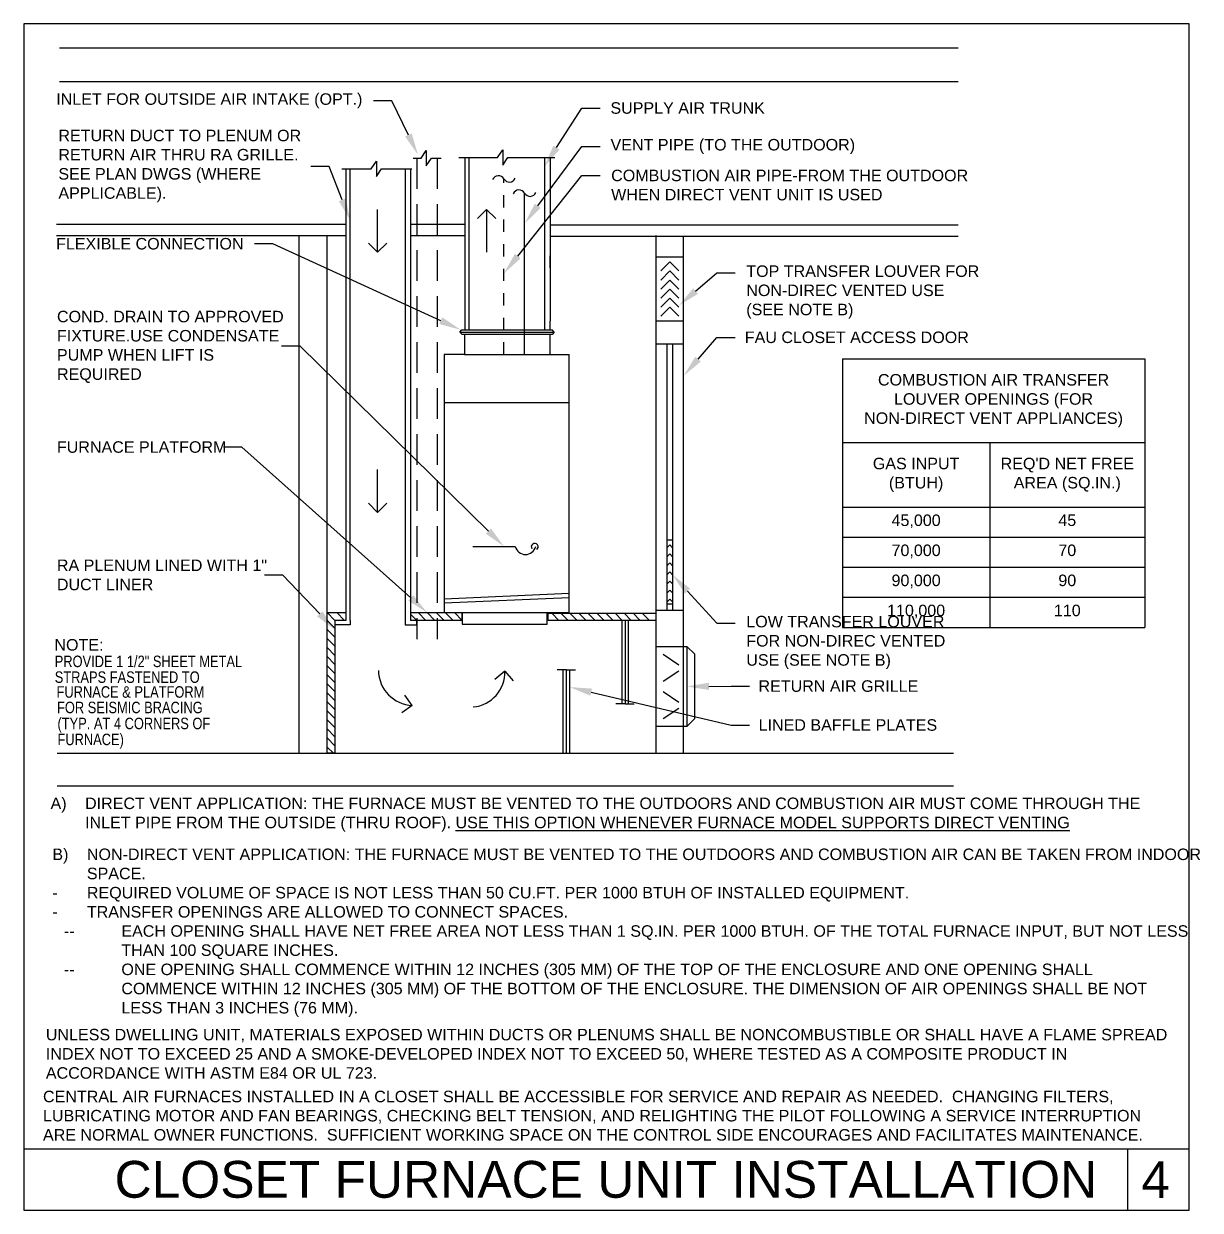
# Model space of a CAD drawing. Header units: inches. Extents: x -22 to 145, y -20 to 61.
# Drawn here: x 24.99 to 34.58, y -20.41 to -10.74 of the extents above; entities that cross this region are included whole.
import ezdxf
from ezdxf import colors
from ezdxf.entities.mleader import LeaderData, LeaderLine
from ezdxf.math import Vec2, Vec3

# ---------------------------------------------------------------- set-up
doc = ezdxf.new("R2010")
doc.units = ezdxf.units.IN
doc.header["$MEASUREMENT"] = 0
doc.linetypes.add('DASH', pattern=[0.25, 0.125, -0.125])
doc.linetypes.add('DASHED2', pattern=[0.375, 0.25, -0.125])
for name, color, linetype in [('GEC_BORDER', 2, 'Continuous'), ('M-DET-MEDIUM', 3, 'Continuous'), ('M-DET-TXT', 2, 'Continuous'), ('M-DET-WIDE', 255, 'Continuous'), ('NORM', 3, 'Continuous')]:
    doc.layers.add(name, color=color, linetype=linetype)
doc.styles.add('ARC-TEXT', font='arial.ttf', dxfattribs={"width": 1.00018, "height": 0.0938})
doc.styles.get("Standard").update_dxf_attribs({"font": 'arial.ttf'})
doc.styles.add('TITLE1', font='arial.ttf')

# ---------------------------------------------------------------- blocks, each defined once
blk = doc.blocks.new('*X1106')
at = {"color": 0}
for p, q in [((747.07, 370.16), (741.41, 375.82)), ((754.14, 370.16), (748.48, 375.82)), ((761.21, 370.16), (755.55, 375.82)), ((768.28, 370.16), (762.63, 375.82)), ((775.36, 370.16), (769.7, 375.82)), ((782.43, 370.16), (776.77, 375.82)), ((789.5, 370.16), (783.84, 375.82)), ((796.57, 370.16), (790.91, 375.82)), ((803.64, 370.16), (797.98, 375.82)), ((810.71, 370.16), (805.05, 375.82)), ((817.78, 370.16), (812.12, 375.82))]:
    blk.add_line(p, q, dxfattribs=at)
blk = doc.blocks.new('*T1134')
at = {"layer": 'M-DET-TXT', "color": 0, "linetype": 'ByBlock', "lineweight": -2, "transparency": 16777216}
for p, q in [((0, 0), (2.4645, 0)), ((0, 0), (0, -2.1887)), ((2.4645, 0), (2.4645, -2.1887)), ((0, -0.6825), (2.4645, -0.6825)), ((1.202, -0.6825), (1.202, -2.1887)), ((0, -1.2087), (2.4645, -1.2087)), ((0, -1.4537), (2.4645, -1.4537)), ((0, -1.6987), (2.4645, -1.6987)), ((0, -1.9437), (2.4645, -1.9437)), ((0, -2.1887), (2.4645, -2.1887))]:
    blk.add_line(p, q, dxfattribs=at)
at = {"layer": 'M-DET-TXT', "color": 0, "transparency": 16777216, "char_height": 0.09375}
for s, insert, width, attachment_point in [('COMBUSTION AIR TRANSFER LOUVER OPENINGS (FOR NON-DIRECT VENT APPLIANCES)', (1.2323, -0.3413), 2.344524, 5), ('GAS INPUT (BTUH)', (0.601, -0.9456), 1.081986, 5), ("REQ'D NET FREE AREA (SQ.IN.)", (1.8333, -0.9456), 1.142538, 5), ('45,000', (0.601, -1.2687), 1.081986, 2), ('45', (1.8333, -1.2687), 1.142538, 2), ('70,000', (0.601, -1.5137), 1.081986, 2), ('70', (1.8333, -1.5137), 1.142538, 2), ('90,000', (0.601, -1.7587), 1.081986, 2), ('90', (1.8333, -1.7587), 1.142538, 2), ('110,000', (0.601, -2.0037), 1.081986, 2), ('110', (1.8333, -2.0037), 1.142538, 2)]:
    blk.add_mtext(s, dxfattribs=dict(at, insert=insert, width=width, attachment_point=attachment_point))

msp = doc.modelspace()

# ---------------------------------------------------------------- linework, layer by layer
at = {"layer": 'GEC_BORDER', "color": 3}
for p, q in [((24.99122, -19.91326), (34.49122, -19.91326)), ((33.99122, -20.41326), (33.99122, -19.91326))]:
    msp.add_line(p, q, dxfattribs=at)
msp.add_lwpolyline([(24.99122, -20.41326), (34.49122, -20.41326), (34.49122, -10.74326), (24.99122, -10.74326)], close=True, dxfattribs=at)
at = {"layer": 'M-DET-MEDIUM', "color": 3, "linetype": 'DASHED2'}
for p, q in [((28.19452, -11.83822), (28.19452, -15.75848)), ((28.36119, -11.83822), (28.36119, -15.75848))]:
    msp.add_line(p, q, dxfattribs=at)
at = {"layer": 'M-DET-MEDIUM', "color": 3}
for p, q in [((27.61728, -11.92487), (27.61728, -15.6059)), ((27.65331, -15.6059), (27.65331, -11.92487)), ((28.09923, -11.92487), (28.09923, -15.6059)), ((28.1441, -11.92487), (28.1441, -15.6059)), ((27.87609, -12.60447), (27.87609, -12.25621)), ((28.76429, -12.25621), (28.69041, -12.3301)), ((28.76429, -12.25621), (28.76429, -12.60447)), ((28.76429, -12.25621), (28.83818, -12.3301)), ((27.23691, -15.54274), (27.23691, -12.46874)), ((27.46483, -15.54274), (27.46483, -12.46874)), ((30.14424, -12.46874), (30.14424, -13.16835)), ((27.87609, -12.60447), (27.80221, -12.53058)), ((27.87609, -12.60447), (27.94998, -12.53058)), ((30.37004, -13.16835), (30.37004, -12.47496)), ((30.37004, -12.64523), (30.14424, -12.64523)), ((30.1836, -12.7583), (30.25714, -12.68476)), ((30.1836, -12.83184), (30.25714, -12.7583)), ((30.25714, -12.68476), (30.33068, -12.7583)), ((30.25714, -12.7583), (30.33068, -12.83184)), ((30.1836, -12.90538), (30.25714, -12.83184)), ((30.25714, -12.83184), (30.33068, -12.90538)), ((30.1836, -12.97892), (30.25714, -12.90538)), ((30.25714, -12.90538), (30.33068, -12.97892)), ((30.1836, -13.05387), (30.25714, -12.98033)), ((30.1836, -13.12741), (30.25714, -13.05387)), ((30.25714, -12.98033), (30.33068, -13.05387)), ((30.25714, -13.05387), (30.33068, -13.12741)), ((30.14424, -13.16835), (30.14424, -16.68906)), ((30.37004, -13.16835), (30.14424, -13.16835)), ((30.37004, -16.68906), (30.37004, -13.16835)), ((30.14424, -13.35223), (30.37004, -13.35223)), ((30.23379, -13.35223), (30.23379, -15.52139)), ((30.27998, -13.35223), (30.27998, -15.52139)), ((27.87609, -14.72535), (27.87609, -14.3771)), ((27.87609, -14.72535), (27.80221, -14.65147)), ((27.87609, -14.72535), (27.94998, -14.65147)), ((30.27998, -14.95093), (30.23379, -14.95093)), ((30.23379, -15.01382), (30.25714, -14.99047)), ((30.23379, -15.08736), (30.25714, -15.064)), ((30.25714, -14.99047), (30.27998, -15.01331)), ((30.25714, -15.064), (30.27998, -15.08685)), ((30.23379, -15.1609), (30.25714, -15.13754)), ((30.25714, -15.13754), (30.27998, -15.16038)), ((30.23379, -15.23444), (30.25714, -15.21108)), ((30.25714, -15.21108), (30.27998, -15.23392)), ((30.23379, -15.30938), (30.25714, -15.28603)), ((30.23379, -15.38292), (30.25714, -15.35957)), ((30.25714, -15.28603), (30.27998, -15.30887)), ((30.25714, -15.35957), (30.27998, -15.38241)), ((30.23379, -15.45646), (30.25714, -15.43311)), ((30.25714, -15.43311), (30.27998, -15.45595)), ((27.46483, -16.68906), (27.46483, -15.54274)), ((27.528, -15.6059), (27.46483, -15.54274)), ((27.46483, -15.54274), (27.61728, -15.54274)), ((27.60679, -15.6059), (27.54363, -15.54274)), ((28.1441, -15.54274), (28.56193, -15.54274)), ((28.19604, -15.6059), (28.1441, -15.55395)), ((28.2697, -15.6059), (28.20654, -15.54274)), ((28.34336, -15.6059), (28.2802, -15.54274)), ((28.41701, -15.6059), (28.35385, -15.54274)), ((28.49067, -15.6059), (28.42751, -15.54274)), ((28.56433, -15.6059), (28.50117, -15.54274)), ((28.56193, -15.54608), (28.55859, -15.54274)), ((28.56193, -15.54274), (28.56193, -15.6059)), ((28.56621, -15.54526), (28.56621, -15.63664)), ((29.25851, -15.63664), (29.25851, -15.54526)), ((29.26517, -15.54695), (30.14424, -15.54695)), ((29.26517, -15.6059), (29.26517, -15.54695)), ((30.14424, -15.52139), (30.37004, -15.52139)), ((30.27998, -15.47406), (30.23379, -15.47406)), ((27.528, -15.6699), (27.46483, -15.60674)), ((27.528, -15.6059), (27.528, -16.68906)), ((27.61728, -15.6059), (27.528, -15.6059)), ((27.65331, -15.64192), (27.528, -15.64192)), ((27.65331, -15.6059), (27.65331, -15.64192)), ((28.09923, -15.6059), (28.09923, -15.64192)), ((28.09923, -15.64192), (28.19452, -15.64192)), ((28.56193, -15.6059), (28.1441, -15.6059)), ((28.19452, -15.64192), (28.19452, -15.6059)), ((30.14424, -15.6059), (29.26517, -15.6059)), ((29.86582, -15.6062), (29.86582, -16.28659)), ((29.89235, -15.6059), (29.89235, -16.28659)), ((29.91889, -15.6062), (29.91889, -16.28659)), ((27.528, -15.74356), (27.46483, -15.68039)), ((27.528, -15.81722), (27.46483, -15.75405)), ((27.528, -15.89087), (27.46483, -15.82771)), ((27.528, -15.96453), (27.46483, -15.90137)), ((27.528, -16.03819), (27.46483, -15.97502)), ((27.528, -16.11185), (27.46483, -16.04868)), ((28.91236, -16.01942), (28.83231, -16.08658)), ((28.91236, -16.01942), (28.97952, -16.09947)), ((29.41474, -16.00837), (29.34044, -16.00837)), ((29.38821, -16.68875), (29.38821, -16.00837)), ((29.41474, -16.00837), (29.48903, -16.00837)), ((29.41474, -16.68906), (29.41474, -16.00837)), ((29.44127, -16.68875), (29.44127, -16.00837)), ((27.528, -16.1855), (27.46483, -16.12234)), ((27.528, -16.25916), (27.46483, -16.19599)), ((28.15855, -16.29925), (28.09764, -16.21434)), ((27.528, -16.33282), (27.46483, -16.26965)), ((28.15855, -16.29925), (28.07364, -16.36015)), ((29.89235, -16.28659), (29.81806, -16.28659)), ((29.89235, -16.28659), (29.96665, -16.28659)), ((27.528, -16.40647), (27.46483, -16.34331)), ((27.528, -16.48013), (27.46483, -16.41696)), ((27.528, -16.55379), (27.46483, -16.49062)), ((27.528, -16.62744), (27.46483, -16.56428)), ((27.51595, -16.68906), (27.46483, -16.63794)), ((27.528, -16.68906), (27.46483, -16.68906))]:
    msp.add_line(p, q, dxfattribs=at)
at = {"layer": 'M-DET-MEDIUM'}
msp.add_line((27.23902, -12.46874), (27.46483, -12.46874), dxfattribs=at)
at = {"layer": 'M-DET-MEDIUM', "color": 3}
for points in [[(28.16547, -11.83822), (28.23122, -11.83822), (28.27289, -11.77572), (28.27289, -11.90072), (28.31455, -11.83822), (28.39389, -11.83822)], [(28.53649, -11.83353), (28.85415, -11.83353), (28.89582, -11.77103), (28.89582, -11.89603), (28.93749, -11.83353), (29.32077, -11.83353)], [(27.58345, -11.92487), (27.82446, -11.92487), (27.86612, -11.86237), (27.86612, -11.98737), (27.90779, -11.92487), (28.15444, -11.92487)]]:
    msp.add_lwpolyline(points, dxfattribs=at)
for centre, radius, start, end in [((28.1719, -16.00994), 0.28962, 180.741814, 267.357835), ((28.62997, -16.03018), 0.28259, 275.194892, 2.182092)]:
    msp.add_arc(centre, radius, start, end, dxfattribs=at)
at = {"layer": 'M-DET-WIDE'}
for p, q in [((25.28355, -10.93907), (32.60771, -10.93907)), ((25.28355, -11.21302), (32.60771, -11.21302)), ((28.58722, -11.83353), (28.58722, -13.2384)), ((28.62324, -13.2384), (28.62324, -11.83353)), ((29.237, -11.83353), (29.237, -13.2384)), ((29.28188, -11.83353), (29.28188, -13.16835)), ((25.25864, -12.37679), (27.61728, -12.37679)), ((28.1441, -12.37679), (28.58722, -12.37679)), ((25.25864, -12.46874), (27.61728, -12.46874)), ((28.1441, -12.46874), (28.58722, -12.46874)), ((29.28188, -12.38301), (32.60771, -12.38301)), ((29.28188, -12.47496), (32.60771, -12.47496)), ((28.54603, -13.25753), (28.56303, -13.2384)), ((28.56303, -13.2384), (29.29821, -13.2384)), ((29.28281, -13.2384), (29.28281, -13.16835)), ((29.31521, -13.25753), (29.29821, -13.2384)), ((28.54603, -13.25753), (29.31521, -13.25753)), ((28.56515, -13.27666), (28.54603, -13.25753)), ((29.29821, -13.27666), (28.56515, -13.27666)), ((28.5843, -13.27666), (28.5843, -13.43964)), ((29.28281, -13.43964), (29.28281, -13.27666)), ((29.31521, -13.25753), (29.29821, -13.27666)), ((28.41959, -13.43964), (28.41959, -15.54209)), ((28.5843, -13.43964), (28.41959, -13.43964)), ((28.5843, -13.43964), (29.43636, -13.43964)), ((29.43689, -13.44933), (29.43689, -13.43969)), ((29.43689, -15.54209), (29.43689, -13.44933)), ((28.42289, -13.83083), (29.43689, -13.83083)), ((28.65328, -15.00411), (28.99772, -15.00411)), ((28.41959, -15.42919), (29.43689, -15.3851)), ((28.41959, -15.46226), (29.43689, -15.41817)), ((28.41959, -15.54209), (29.43689, -15.54209)), ((28.56621, -15.63664), (29.25851, -15.63664)), ((30.14424, -15.81824), (30.39659, -15.81824)), ((30.39659, -15.81824), (30.45859, -15.87784)), ((30.39659, -15.81824), (30.39659, -16.47144)), ((30.20344, -15.88022), (30.33221, -15.96843)), ((30.45859, -15.87784), (30.45859, -16.40946)), ((30.32982, -16.01849), (30.20344, -16.10431)), ((30.20344, -16.18537), (30.33221, -16.27358)), ((30.32982, -16.32364), (30.20344, -16.40946)), ((30.45859, -16.40946), (30.39659, -16.47144)), ((30.39659, -16.47144), (30.14424, -16.47144)), ((25.26431, -16.68906), (32.57124, -16.68906)), ((25.26431, -16.95299), (32.57124, -16.95299))]:
    msp.add_line(p, q, dxfattribs=at)
for centre, radius, start, end in [((29.15626, -15.00688), 0.02791, 307.030555, 215.023505), ((29.08122, -14.98324), 0.08607, 194.034143, 345.965857)]:
    msp.add_arc(centre, radius, start, end, dxfattribs=at)
at = {"layer": 'NORM', "linetype": 'DASH', "ltscale": 0.5}
msp.add_line((28.90566, -13.43964), (28.90566, -12.00808), dxfattribs=at)
at = {"layer": 'NORM'}
for p, q in [((29.07394, -13.43964), (29.07394, -12.12416)), ((29.28188, -12.73236), (29.28188, -12.63547)), ((27.23691, -16.69226), (27.23691, -15.54274))]:
    msp.add_line(p, q, dxfattribs=at)
for centre, radius, start, end in [((28.86013, -12.03466), 0.05272, 30.280223, 156.201539), ((28.95017, -11.9829), 0.05108, 209.353977, 337.277915), ((29.02842, -12.15074), 0.05272, 30.280223, 156.201539), ((29.11846, -12.09898), 0.05108, 209.353977, 337.277915)]:
    msp.add_arc(centre, radius, start, end, dxfattribs=at)

# ---------------------------------------------------------------- block references
msp.add_blockref('*T1134', (31.66419, -13.47413))
at = {"layer": 'M-DET-MEDIUM', "color": 3, "xscale": 0.01041666666787933, "yscale": 0.01041666666787933, "zscale": 0.01041666666787933}
msp.add_blockref('*X1106', (21.57213, -19.4617), dxfattribs=at)

# ---------------------------------------------------------------- texts
at = {"layer": 'M-DET-TXT', "style": 'ARC-TEXT'}
msp.add_text('NOTE:', height=0.09375, dxfattribs=at).set_placement((25.24133, -15.85196))
at = {"layer": 'M-DET-TXT', "style": 'ARC-TEXT', "width": 0.8}
for s, p in [('PROVIDE 1 1/2" SHEET METAL ', (25.24397, -15.98682)), ('STRAPS FASTENED TO ', (25.24397, -16.11519)), ('FURNACE & PLATFORM ', (25.25886, -16.236)), ('FOR SEISMIC BRACING', (25.26258, -16.36245)), ('(TYP. AT 4 CORNERS OF', (25.2663, -16.49262)), ('FURNACE)', (25.2663, -16.62278))]:
    msp.add_text(s, height=0.09375, dxfattribs=at).set_placement(p)
at = {"layer": 'M-DET-TXT'}
for s, insert, char_height, width, attachment_point, style in [('\\pi-0.28125,l0.375,t0.375;A)^IDIRECT VENT APPLICATION: THE FURNACE MUST BE VENTED TO THE OUTDOORS AND COMBUSTION AIR MUST COME THROUGH THE INLET PIPE FROM THE OUTSIDE (THRU ROOF). {\\LUSE THIS OPTION WHENEVER FURNACE MODEL SUPPORTS DIRECT VENTING}', (25.11609, -17.04986), 0.09375, 9.1676234, 1, 'ARC-TEXT'), ('\\pi-0.28125,l0.375,t0.375;B)^INON-DIRECT VENT APPLICATION: THE FURNACE MUST BE VENTED TO THE OUTDOORS AND COMBUSTION AIR CAN BE TAKEN FROM INDOOR SPACE. \\P-^IREQUIRED VOLUME OF SPACE IS NOT LESS THAN 50 CU.FT. PER 1000 BTUH OF INSTALLED EQUIPMENT.\\P-^ITRANSFER OPENINGS ARE ALLOWED TO CONNECT SPACES.\\P\\pi-0.46875,l0.65625,t0.65625;--^IEACH OPENING SHALL HAVE NET FREE AREA NOT LESS THAN 1 SQ.IN. PER 1000 BTUH. OF THE TOTAL FURNACE INPUT, BUT NOT LESS THAN 100 SQUARE INCHES.\\P--^IONE OPENING SHALL COMMENCE WITHIN 12 INCHES (305 MM) OF THE TOP OF THE ENCLOSURE AND ONE OPENING SHALL COMMENCE WITHIN 12 INCHES (305 MM) OF THE BOTTOM OF THE ENCLOSURE. THE DIMENSION OF AIR OPENINGS SHALL BE NOT LESS THAN 3 INCHES (76 MM).', (25.13082, -17.46536), 0.09375, 9.3604087, 1, 'ARC-TEXT'), ('UNLESS DWELLING UNIT, MATERIALS EXPOSED WITHIN DUCTS OR PLENUMS SHALL BE NONCOMBUSTIBLE OR SHALL HAVE A FLAME SPREAD INDEX NOT TO EXCEED 25 AND A SMOKE-DEVELOPED INDEX NOT TO EXCEED 50, WHERE TESTED AS A COMPOSITE PRODUCT IN {\\H1.15592x; }ACCORDANCE WITH ASTM E84 OR UL 723.{\\H1.10395x; }', (25.17156, -18.93476), 0.09375, 9.2486367, 1, 'ARC-TEXT'), ('CENTRAL AIR FURNACES INSTALLED IN A CLOSET SHALL BE ACCESSIBLE FOR SERVICE AND REPAIR AS NEEDED.  CHANGING FILTERS, LUBRICATING MOTOR AND FAN BEARINGS, CHECKING BELT TENSION, AND RELIGHTING THE PILOT FOLLOWING A SERVICE INTERRUPTION ARE NORMAL OWNER FUNCTIONS.  SUFFICIENT WORKING SPACE ON THE CONTROL SIDE ENCOURAGES AND FACILITATES MAINTENANCE.', (25.14826, -19.43907), 0.09375, 9.1530114, 1, 'ARC-TEXT'), ('CLOSET FURNACE UNIT INSTALLATION', (33.74122, -20.16326), 0.3, 9.078125, 6, 'TITLE1'), ('4', (34.33397, -20.16326), 0.3, 9.078125, 6, 'TITLE1')]:
    msp.add_mtext(s, dxfattribs=dict(at, insert=insert, char_height=char_height, width=width, attachment_point=attachment_point, style=style))

# ---------------------------------------------------------------- leaders
ml = msp.add_multileader_mtext('Standard', dxfattribs=at)
ml.set_content('INLET FOR OUTSIDE AIR INTAKE (OPT.)', color=256)
ml.set_leader_properties()
ml.build(insert=Vec2(0, 0))
ml.multileader.update_dxf_attribs({"text_right_attachment_type": 2, "dogleg_length": 0.36, "arrow_head_size": 0.18})
ctx = ml.context
ctx.base_point, ctx.char_height, ctx.arrow_head_size, ctx.landing_gap_size, ctx.plane_origin = Vec3(25.18269, -11.37106), 0.09375, 0.18, 0.09, Vec3(28.2056, -11.81234)
ctx.right_attachment, ctx.text_align_type = 2, 2
notes = []
notes.append((ctx, [(0, (1, 1, 0), (27.9915, -11.37189), (-1, 0), 0.14988, [(0, [(28.2056, -11.81234)], 0, [])])]))
ctx.mtext.insert, ctx.mtext.alignment, ctx.mtext.flow_direction = Vec3(27.75162, -11.3104), 3, 5
ml = msp.add_multileader_mtext('Standard', dxfattribs=at)
ml.set_content('SUPPLY AIR TRUNK', color=256)
ml.set_leader_properties()
ml.build(insert=Vec2(0, 0))
ml.multileader.update_dxf_attribs({"text_right_attachment_type": 2, "dogleg_length": 0.14988, "arrow_head_size": 0.18})
ctx = ml.context
ctx.base_point, ctx.char_height, ctx.arrow_head_size, ctx.landing_gap_size, ctx.plane_origin = Vec3(29.68941, -11.43073), 0.09375, 0.18, 0.09, Vec3(29.28188, -12.05976)
ctx.right_attachment, ctx.text_align_type = 2, 2
notes.append((ctx, [(0, (1, 1, 0), (29.53954, -11.43073), (1, 0), 0.14988, [(0, [(29.237, -11.90442)], 0, [])])]))
ctx.mtext.insert, ctx.mtext.alignment, ctx.mtext.flow_direction = Vec3(31.03231, -11.38306), 3, 5
ml = msp.add_multileader_mtext('Standard', dxfattribs=at)
ml.set_content('RETURN DUCT TO PLENUM OR RETURN AIR THRU RA GRILLE. SEE PLAN DWGS (WHERE APPLICABLE).', color=256)
ml.set_leader_properties()
ml.build(insert=Vec2(0, 0))
ml.multileader.update_dxf_attribs({"text_right_attachment_type": 2, "dogleg_length": 0.36, "arrow_head_size": 0.18})
ctx = ml.context
ctx.base_point, ctx.char_height, ctx.arrow_head_size, ctx.landing_gap_size, ctx.plane_origin = Vec3(25.18388, -11.66796), 0.09375, 0.18, 0.09, Vec3(28.63207, -12.34601)
ctx.right_attachment = 2
notes.append((ctx, [(0, (1, 1, 0), (27.48091, -11.90556), (-1, 0), 0.14988, [(0, [(27.65331, -12.34601)], 0, [])])]))
ctx.mtext.insert, ctx.mtext.width, ctx.mtext.flow_direction = Vec3(25.27388, -11.6073), 2.036953, 5
ml = msp.add_multileader_mtext('Standard', dxfattribs=at)
ml.set_content('VENT PIPE (TO THE OUTDOOR)', color=256)
ml.set_leader_properties()
ml.build(insert=Vec2(0, 0))
ml.multileader.update_dxf_attribs({"text_right_attachment_type": 2, "dogleg_length": 0.14988, "arrow_head_size": 0.18})
ctx = ml.context
ctx.base_point, ctx.char_height, ctx.arrow_head_size, ctx.landing_gap_size, ctx.plane_origin = Vec3(29.68941, -11.74312), 0.09375, 0.18, 0.09, Vec3(29.28188, -12.37215)
ctx.right_attachment, ctx.text_align_type = 2, 2
notes.append((ctx, [(0, (1, 1, 0), (29.53954, -11.74312), (1, 0), 0.14988, [(0, [(29.07394, -12.37215)], 0, [])])]))
ctx.mtext.insert, ctx.mtext.alignment, ctx.mtext.flow_direction = Vec3(31.7678, -11.68246), 3, 5
ml = msp.add_multileader_mtext('Standard', dxfattribs=at)
ml.set_content('COMBUSTION AIR PIPE-FROM THE OUTDOOR\\PWHEN DIRECT VENT UNIT IS USED ', color=256)
ml.set_leader_properties()
ml.build(insert=Vec2(0, 0))
ml.multileader.update_dxf_attribs({"text_right_attachment_type": 2, "dogleg_length": 0.14988, "arrow_head_size": 0.18})
ctx = ml.context
ctx.base_point, ctx.char_height, ctx.arrow_head_size, ctx.landing_gap_size, ctx.plane_origin = Vec3(29.68941, -11.98044), 0.09375, 0.18, 0.09, Vec3(29.28188, -12.60947)
ctx.right_attachment = 2
notes.append((ctx, [(0, (1, 1, 0), (29.53954, -11.98044), (1, 0), 0.14988, [(0, [(28.90566, -12.77775)], 0, [])])]))
ctx.mtext.insert, ctx.mtext.flow_direction = Vec3(29.77941, -11.93276), 5
ml = msp.add_multileader_mtext('Standard', dxfattribs=at)
ml.set_content('FLEXIBLE CONNECTION', color=256)
ml.set_leader_properties()
ml.build(insert=Vec2(0, 0))
ml.multileader.update_dxf_attribs({"text_right_attachment_type": 2, "dogleg_length": 0.36, "arrow_head_size": 0.18})
ctx = ml.context
ctx.base_point, ctx.char_height, ctx.arrow_head_size, ctx.landing_gap_size, ctx.plane_origin = Vec3(25.18624, -12.53699), 0.09375, 0.18, 0.09, Vec3(27.23699, -12.97827)
ctx.right_attachment, ctx.text_align_type = 2, 2
notes.append((ctx, [(0, (1, 1, 0), (27.0229, -12.53782), (-1, 0), 0.14988, [(0, [(28.55453, -13.2384)], 0, [])])]))
ctx.mtext.insert, ctx.mtext.alignment, ctx.mtext.flow_direction = Vec3(26.78302, -12.48932), 3, 5
ml = msp.add_multileader_mtext('Standard', dxfattribs=at)
ml.set_content('TOP TRANSFER LOUVER FOR NON-DIREC VENTED USE (SEE NOTE B) ', color=256)
ml.set_leader_properties()
ml.build(insert=Vec2(0, 0))
ml.multileader.update_dxf_attribs({"text_right_attachment_type": 2, "dogleg_length": 0.14988, "arrow_head_size": 0.18})
ctx = ml.context
ctx.base_point, ctx.char_height, ctx.arrow_head_size, ctx.landing_gap_size, ctx.plane_origin = Vec3(30.79088, -12.77344), 0.09375, 0.18, 0.09, Vec3(30.38334, -13.40247)
ctx.right_attachment = 2
notes.append((ctx, [(0, (1, 1, 0), (30.641, -12.77344), (1, 0), 0.14988, [(0, [(30.33068, -13.03999)], 0, [])])]))
ctx.mtext.insert, ctx.mtext.width, ctx.mtext.flow_direction = Vec3(30.88088, -12.71278), 1.9149443, 5
ml = msp.add_multileader_mtext('Standard', dxfattribs=at)
ml.set_content('\\pxl1;COND. DRAIN TO APPROVED FIXTURE.USE CONDENSATE PUMP WHEN LIFT IS REQUIRED', color=256)
ml.set_leader_properties()
ml.build(insert=Vec2(0, 0))
ml.multileader.update_dxf_attribs({"text_right_attachment_type": 2, "dogleg_length": 0.36, "arrow_head_size": 0.18})
ctx = ml.context
ctx.base_point, ctx.char_height, ctx.arrow_head_size, ctx.landing_gap_size, ctx.plane_origin = Vec3(25.07857, -13.13337), 0.09375, 0.18, 0.09, Vec3(27.23699, -13.66854)
ctx.right_attachment = 2
notes.append((ctx, [(0, (1, 1, 0), (27.24329, -13.37104), (-1, 0), 0.14988, [(0, [(28.90714, -15.00411)], 0, [])])]))
ctx.mtext.insert, ctx.mtext.width, ctx.mtext.flow_direction = Vec3(25.16857, -13.08285), 2.06791, 5
ml = msp.add_multileader_mtext('Standard', dxfattribs=at)
ml.set_content('FAU CLOSET ACCESS DOOR ', color=256)
ml.set_leader_properties()
ml.build(insert=Vec2(0, 0))
ml.multileader.update_dxf_attribs({"text_right_attachment_type": 2, "dogleg_length": 0.14988, "arrow_head_size": 0.18})
ctx = ml.context
ctx.base_point, ctx.char_height, ctx.arrow_head_size, ctx.landing_gap_size, ctx.plane_origin = Vec3(30.79088, -13.29962), 0.09375, 0.18, 0.09, Vec3(30.38334, -13.92865)
ctx.right_attachment, ctx.text_align_type = 2, 2
notes.append((ctx, [(0, (1, 1, 0), (30.641, -13.29962), (1, 0), 0.14988, [(0, [(30.37004, -13.61316)], 0, [])])]))
ctx.mtext.insert, ctx.mtext.width, ctx.mtext.alignment, ctx.mtext.flow_direction = Vec3(32.69506, -13.25194), 1.8740252, 3, 5
ml = msp.add_multileader_mtext('Standard', dxfattribs=at)
ml.set_content('\\pxl1;FURNACE PLATFORM', color=256)
ml.set_leader_properties()
ml.build(insert=Vec2(0, 0))
ml.multileader.update_dxf_attribs({"text_right_attachment_type": 2, "dogleg_length": 0.36, "arrow_head_size": 0.18})
ctx = ml.context
ctx.base_point, ctx.char_height, ctx.arrow_head_size, ctx.landing_gap_size, ctx.plane_origin = Vec3(25.07766, -14.1938), 0.09375, 0.18, 0.09, Vec3(26.76312, -14.49213)
ctx.right_attachment = 2
notes.append((ctx, [(0, (1, 1, 0), (26.76941, -14.19463), (-1, 0), 0.14988, [(0, [(28.2802, -15.54274)], 0, [])])]))
ctx.mtext.insert, ctx.mtext.width, ctx.mtext.flow_direction = Vec3(25.16766, -14.14612), 2.06791, 5
ml = msp.add_multileader_mtext('Standard', dxfattribs=at)
ml.set_content('\\pxl1;RA PLENUM LINED WITH 1" DUCT LINER', color=256)
ml.set_leader_properties()
ml.build(insert=Vec2(0, 0))
ml.multileader.update_dxf_attribs({"text_right_attachment_type": 2, "dogleg_length": 0.36, "arrow_head_size": 0.18})
ctx = ml.context
ctx.base_point, ctx.char_height, ctx.arrow_head_size, ctx.landing_gap_size, ctx.plane_origin = Vec3(25.07781, -15.15775), 0.09375, 0.18, 0.09, Vec3(27.09791, -15.53437)
ctx.right_attachment = 2
notes.append((ctx, [(0, (1, 1, 0), (27.10421, -15.23686), (-1, 0), 0.14988, [(0, [(27.528, -15.68286)], 0, [])])]))
ctx.mtext.insert, ctx.mtext.width, ctx.mtext.flow_direction = Vec3(25.16781, -15.11007), 2.06791, 5
ml = msp.add_multileader_mtext('Standard', dxfattribs=at)
ml.set_content('LOW TRANSFER LOUVER FOR NON-DIREC VENTED USE (SEE NOTE B) ', color=256)
ml.set_leader_properties()
ml.build(insert=Vec2(0, 0))
ml.multileader.update_dxf_attribs({"text_right_attachment_type": 2, "dogleg_length": 0.14988, "arrow_head_size": 0.18})
ctx = ml.context
ctx.base_point, ctx.char_height, ctx.arrow_head_size, ctx.landing_gap_size, ctx.plane_origin = Vec3(30.79088, -15.6295), 0.09375, 0.18, 0.09, Vec3(30.38334, -16.25853)
ctx.right_attachment = 2
notes.append((ctx, [(0, (1, 1, 0), (30.641, -15.6295), (1, 0), 0.14988, [(0, [(30.27998, -15.23392)], 0, [])])]))
ctx.mtext.insert, ctx.mtext.width, ctx.mtext.flow_direction = Vec3(30.88088, -15.56885), 1.8740252, 5
ml = msp.add_multileader_mtext('Standard', dxfattribs=at)
ml.set_content('RETURN AIR GRILLE', color=256)
ml.set_leader_properties()
ml.build(insert=Vec2(0, 0))
ml.multileader.update_dxf_attribs({"text_right_attachment_type": 2, "dogleg_length": 0.14988, "arrow_head_size": 0.18})
ctx = ml.context
ctx.base_point, ctx.char_height, ctx.arrow_head_size, ctx.landing_gap_size, ctx.plane_origin = Vec3(30.90763, -16.14179), 0.09375, 0.18, 0.09, Vec3(30.50009, -16.77081)
ctx.right_attachment, ctx.text_align_type = 2, 2
notes.append((ctx, [(0, (1, 1, 0), (30.75775, -16.14179), (1, 0), 0.14988, [(0, [(30.39659, -16.14484)], 0, [])])]))
ctx.mtext.insert, ctx.mtext.width, ctx.mtext.alignment, ctx.mtext.flow_direction = Vec3(32.28295, -16.09411), 1.8740252, 3, 5
ml = msp.add_multileader_mtext('Standard', dxfattribs=at)
ml.set_content('LINED BAFFLE PLATES', color=256)
ml.set_leader_properties()
ml.build(insert=Vec2(0, 0))
ml.multileader.update_dxf_attribs({"text_right_attachment_type": 2, "dogleg_length": 0.14988, "arrow_head_size": 0.18})
ctx = ml.context
ctx.base_point, ctx.char_height, ctx.arrow_head_size, ctx.landing_gap_size, ctx.plane_origin = Vec3(30.90763, -16.45916), 0.09375, 0.18, 0.09, Vec3(30.50009, -17.08819)
ctx.right_attachment, ctx.text_align_type = 2, 2
notes.append((ctx, [(0, (1, 1, 0), (30.75775, -16.45916), (1, 0), 0.14988, [(0, [(29.44127, -16.14953)], 0, [])])]))
ctx.mtext.insert, ctx.mtext.width, ctx.mtext.alignment, ctx.mtext.flow_direction = Vec3(32.43688, -16.41149), 1.8740252, 3, 5
for ctx, leaders in notes:
    for number, flags, end, landing, length, lines in leaders:
        leader = LeaderData()
        leader.index, (leader.has_last_leader_line, leader.has_dogleg_vector, leader.attachment_direction) = number, flags
        leader.last_leader_point, leader.dogleg_vector, leader.dogleg_length = Vec3(end), Vec3(landing), length
        for number, points, colour, breaks in lines:
            line = LeaderLine()
            line.index, line.vertices, line.color, line.breaks = number, Vec3.list(points), colors.encode_raw_color(colour), breaks
            leader.lines.append(line)
        ctx.leaders.append(leader)

doc.saveas('drawing.dxf')
